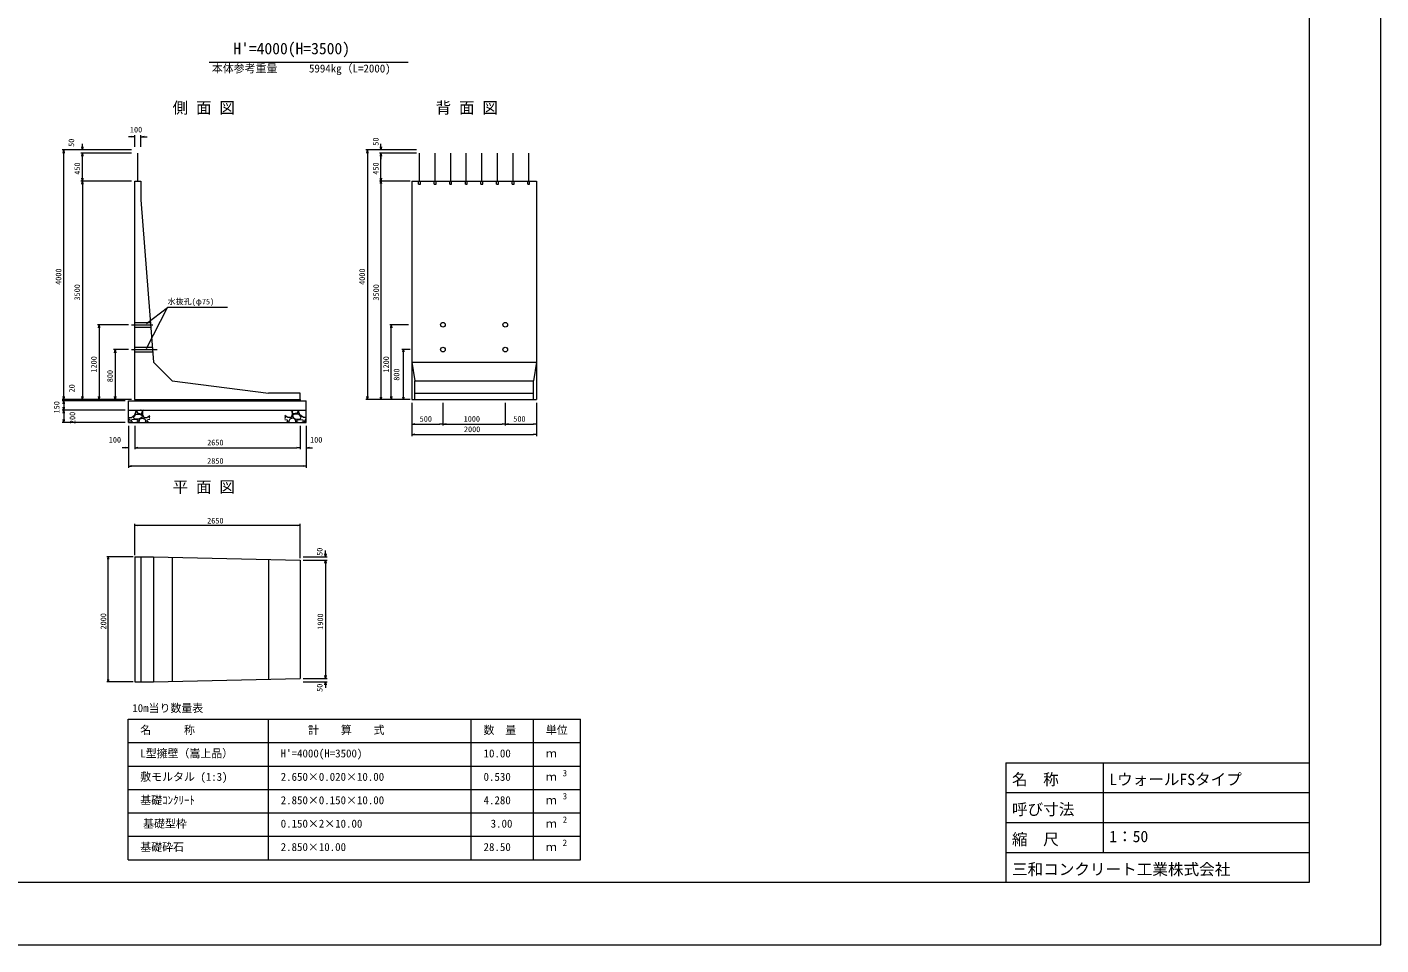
# Model space of a CAD drawing. Units: millimetres on the paper. Extents: x 0 to 841, y 0 to 594.
# Drawn here: x 407 to 841, y 0 to 294.1 of the extents above; entities that cross this region are included whole.
import ezdxf
from ezdxf.enums import TextEntityAlignment as Align

# ---------------------------------------------------------------- set-up
doc = ezdxf.new("R2010")
doc.units = ezdxf.units.MM
for name, color, linetype, lineweight in [('0_2', 7, 'Continuous', 9), ('D-MTR-FRAM（材料表図枠）', 2, 'Continuous', 18), ('D-STR-DIM（寸法）', 7, 'Continuous', 18), ('D-STR-HTXT（旗揚げ）', 7, 'Continuous', 18), ('D-STR-STR1（構造物）', 7, 'Continuous', 18), ('D-STR-STRn（構造物）', 7, 'Continuous', 18), ('D-STR（構造物外形線）', 1, 'Continuous', 18), ('D-TTL(外枠）', 2, 'Continuous', 18), ('DEFPOINTS_3', 8, 'Continuous', 18)]:
    doc.layers.add(name, color=color, linetype=linetype, lineweight=lineweight)
for name, color, linetype in [('D-MTR-TXT(文字列）', 7, 'Continuous'), ('D-MTR（材料表タイトル）', 7, 'Continuous'), ('D-STR-TXT（文字）', 7, 'Continuous'), ('D-TTL-TXT（文字）', 7, 'Continuous')]:
    doc.layers.add(name, color=color, linetype=linetype)
doc.styles.add('ＭＳ ゴシック', font='')
doc.styles.get('ＭＳ ゴシック').set_extended_font_data('MS Gothic')

msp = doc.modelspace()

# ---------------------------------------------------------------- linework, layer by layer
at = {"layer": '0_2'}
for p, q in [((440.528, 259.18), (441.528, 259.014)), ((441.528, 259.014), (440.528, 258.847)), ((441.528, 259.014), (440.528, 259.014)), ((443.528, 259.014), (444.528, 259.18)), ((444.528, 258.847), (443.528, 259.014)), ((443.528, 259.014), (444.528, 259.014)), ((418.606, 253.766), (418.773, 254.766)), ((418.773, 254.766), (418.94, 253.766)), ((418.773, 254.766), (418.773, 253.766)), ((424.767, 254.766), (424.6, 255.766)), ((424.6, 252.766), (424.767, 253.766)), ((424.933, 255.766), (424.767, 254.766)), ((424.767, 254.766), (424.767, 255.766)), ((424.767, 253.766), (424.767, 252.766)), ((424.767, 253.766), (424.933, 252.766)), ((515.935, 253.766), (516.102, 254.766)), ((516.102, 254.766), (516.269, 253.766)), ((516.102, 254.766), (516.102, 253.766)), ((520.467, 254.766), (520.301, 255.766)), ((520.301, 252.766), (520.467, 253.766)), ((520.634, 255.766), (520.467, 254.766)), ((520.467, 254.766), (520.467, 255.766)), ((520.467, 253.766), (520.634, 252.766)), ((520.467, 253.766), (520.467, 252.766)), ((424.767, 244.766), (424.6, 245.766)), ((424.6, 243.766), (424.767, 244.766)), ((424.933, 245.766), (424.767, 244.766)), ((424.767, 244.766), (424.767, 245.766)), ((424.767, 244.766), (424.933, 243.766)), ((424.767, 244.766), (424.767, 243.766)), ((520.467, 244.766), (520.301, 245.766)), ((520.342, 244.016), (520.467, 244.766)), ((520.634, 245.766), (520.467, 244.766)), ((520.467, 244.766), (520.467, 245.766)), ((520.467, 244.766), (520.592, 244.016)), ((429.945, 197.766), (430.112, 198.766)), ((430.112, 198.766), (430.279, 197.766)), ((430.112, 198.766), (430.112, 197.766)), ((523.61, 197.766), (523.776, 198.766)), ((523.776, 198.766), (523.943, 197.766)), ((523.776, 198.766), (523.776, 197.766)), ((435.103, 189.766), (435.269, 190.766)), ((435.269, 190.766), (435.436, 189.766)), ((435.269, 190.766), (435.269, 189.766)), ((527.516, 190.016), (527.641, 190.766)), ((527.641, 190.766), (527.766, 190.016)), ((418.773, 174.766), (418.606, 175.766)), ((418.606, 173.366), (418.773, 174.366)), ((418.773, 174.766), (418.773, 175.766)), ((418.94, 175.766), (418.773, 174.766)), ((418.773, 174.366), (418.773, 173.366)), ((418.773, 174.366), (418.94, 173.366)), ((424.767, 174.766), (424.6, 175.766)), ((424.933, 175.766), (424.767, 174.766)), ((424.767, 174.766), (424.767, 175.766)), ((430.112, 174.766), (429.945, 175.766)), ((430.279, 175.766), (430.112, 174.766)), ((430.112, 174.766), (430.112, 175.766)), ((435.269, 174.766), (435.103, 175.766)), ((435.436, 175.766), (435.269, 174.766)), ((435.269, 174.766), (435.269, 175.766)), ((516.102, 174.766), (515.935, 175.766)), ((516.269, 175.766), (516.102, 174.766)), ((516.102, 174.766), (516.102, 175.766)), ((520.467, 174.766), (520.342, 175.516)), ((520.592, 175.516), (520.467, 174.766)), ((523.776, 174.766), (523.61, 175.766)), ((523.943, 175.766), (523.776, 174.766)), ((523.776, 174.766), (523.776, 175.766)), ((527.641, 174.766), (527.516, 175.516)), ((527.766, 175.516), (527.641, 174.766)), ((418.773, 171.366), (418.606, 172.366)), ((418.606, 170.366), (418.773, 171.366)), ((418.94, 172.366), (418.773, 171.366)), ((418.773, 171.366), (418.773, 172.366)), ((418.773, 171.366), (418.94, 170.366)), ((418.773, 171.366), (418.773, 170.366)), ((418.773, 167.366), (418.606, 168.366)), ((418.94, 168.366), (418.773, 167.366)), ((418.773, 167.366), (418.773, 168.366)), ((530.33, 166.911), (531.33, 167.077)), ((531.33, 166.744), (530.33, 166.911)), ((530.33, 166.911), (531.33, 166.911)), ((539.33, 167.077), (540.33, 166.911)), ((540.33, 166.911), (539.33, 166.744)), ((540.33, 166.911), (539.33, 166.911)), ((540.33, 166.911), (541.33, 167.077)), ((541.33, 166.744), (540.33, 166.911)), ((540.33, 166.911), (541.33, 166.911)), ((559.33, 167.077), (560.33, 166.911)), ((560.33, 166.911), (559.33, 166.744)), ((560.33, 166.911), (559.33, 166.911)), ((560.33, 166.911), (561.33, 167.077)), ((561.33, 166.744), (560.33, 166.911)), ((560.33, 166.911), (561.33, 166.911)), ((569.33, 167.077), (570.33, 166.911)), ((570.33, 166.911), (569.33, 166.744)), ((570.33, 166.911), (569.33, 166.911)), ((530.33, 163.59), (531.33, 163.757)), ((531.33, 163.423), (530.33, 163.59)), ((530.33, 163.59), (531.33, 163.59)), ((569.33, 163.757), (570.33, 163.59)), ((570.33, 163.59), (569.33, 163.423)), ((570.33, 163.59), (569.33, 163.59)), ((438.528, 159.51), (439.528, 159.343)), ((439.528, 159.343), (438.528, 159.176)), ((439.528, 159.343), (438.528, 159.343)), ((441.528, 159.343), (442.528, 159.51)), ((441.528, 159.343), (442.528, 159.343)), ((442.528, 159.176), (441.528, 159.343)), ((493.528, 159.51), (494.528, 159.343)), ((494.528, 159.343), (493.528, 159.176)), ((494.528, 159.343), (493.528, 159.343)), ((496.528, 159.343), (497.528, 159.51)), ((497.528, 159.176), (496.528, 159.343)), ((496.528, 159.343), (497.528, 159.343)), ((439.528, 153.439), (440.528, 153.606)), ((440.528, 153.272), (439.528, 153.439)), ((439.528, 153.439), (440.528, 153.439)), ((495.528, 153.606), (496.528, 153.439)), ((496.528, 153.439), (495.528, 153.272)), ((496.528, 153.439), (495.528, 153.439)), ((441.528, 134.4), (442.278, 134.525)), ((442.278, 134.275), (441.528, 134.4)), ((493.778, 134.525), (494.528, 134.4)), ((494.528, 134.4), (493.778, 134.275)), ((432.929, 123.6), (433.054, 124.35)), ((433.054, 124.35), (433.179, 123.6)), ((502.686, 124.35), (502.52, 125.35)), ((502.52, 122.35), (502.686, 123.35)), ((502.853, 125.35), (502.686, 124.35)), ((502.686, 124.35), (502.686, 125.35)), ((502.686, 123.35), (502.853, 122.35)), ((502.686, 123.35), (502.686, 122.35)), ((433.054, 84.35), (432.929, 85.1)), ((433.179, 85.1), (433.054, 84.35)), ((502.686, 85.35), (502.52, 86.35)), ((502.52, 83.35), (502.686, 84.35)), ((502.686, 85.35), (502.686, 86.35)), ((502.853, 86.35), (502.686, 85.35)), ((502.686, 84.35), (502.853, 83.35)), ((502.686, 84.35), (502.686, 83.35))]:
    msp.add_line(p, q, dxfattribs=at)
at = {"layer": '0_2', "lineweight": 18}
for p, q in [((520.467, 244.766), (520.467, 244.666)), ((527.641, 190.766), (527.641, 190.666)), ((520.467, 174.766), (520.467, 174.866)), ((527.641, 174.766), (527.641, 174.866)), ((441.528, 134.4), (441.628, 134.4)), ((494.528, 134.4), (494.428, 134.4)), ((433.054, 124.35), (433.054, 124.25)), ((433.054, 84.35), (433.054, 84.45))]:
    msp.add_line(p, q, dxfattribs=at)
at = {"layer": 'D-MTR-FRAM（材料表図枠）'}
for p, q in [((439.407, 72.316), (584.407, 72.316)), ((439.407, 27.316), (439.407, 72.316)), ((484.407, 27.316), (484.407, 72.316)), ((549.407, 27.316), (549.407, 72.316)), ((569.407, 27.316), (569.407, 72.316)), ((584.407, 27.316), (584.407, 72.316)), ((439.407, 64.816), (584.407, 64.816)), ((439.407, 57.316), (584.407, 57.316)), ((439.407, 49.816), (584.407, 49.816)), ((439.407, 42.316), (584.407, 42.316)), ((439.407, 34.816), (584.407, 34.816)), ((439.407, 27.316), (584.407, 27.316))]:
    msp.add_line(p, q, dxfattribs=at)
at = {"layer": 'D-STR-DIM（寸法）'}
for p, q in [((424.767, 255.766), (424.767, 256.766)), ((440.528, 259.014), (439.528, 259.014)), ((441.528, 255.766), (441.528, 259.514)), ((443.528, 255.766), (443.528, 259.514)), ((444.528, 259.014), (445.528, 259.014)), ((520.467, 255.766), (520.467, 256.766)), ((440.528, 254.766), (418.273, 254.766)), ((418.773, 175.766), (418.773, 253.766)), ((440.528, 254.766), (424.267, 254.766)), ((440.528, 253.766), (424.267, 253.766)), ((424.767, 245.766), (424.767, 252.766)), ((531.83, 254.766), (515.602, 254.766)), ((516.102, 253.766), (516.102, 175.766)), ((531.83, 254.766), (519.967, 254.766)), ((531.83, 253.766), (519.967, 253.766)), ((531.83, 253.766), (519.967, 253.766)), ((520.467, 252.766), (520.467, 251.766)), ((520.467, 245.766), (520.467, 252.766)), ((440.528, 244.766), (424.267, 244.766)), ((440.528, 244.766), (424.267, 244.766)), ((424.767, 243.766), (424.767, 175.766)), ((529.33, 244.766), (519.967, 244.766)), ((529.83, 244.766), (519.967, 244.766)), ((520.467, 244.666), (520.467, 174.866)), ((439.528, 198.766), (429.612, 198.766)), ((430.112, 197.766), (430.112, 175.766)), ((529.33, 198.766), (523.276, 198.766)), ((523.776, 175.766), (523.776, 197.766)), ((439.528, 190.766), (434.769, 190.766)), ((435.269, 189.766), (435.269, 175.766)), ((529.83, 190.766), (527.141, 190.766)), ((527.641, 174.866), (527.641, 190.666)), ((440.528, 174.766), (418.273, 174.766)), ((440.528, 174.766), (418.273, 174.766)), ((438.528, 174.366), (418.273, 174.366)), ((418.773, 175.766), (418.773, 176.766)), ((440.528, 174.766), (429.612, 174.766)), ((529.33, 174.766), (515.602, 174.766)), ((529.83, 174.766), (519.967, 174.766)), ((530.33, 173.766), (530.33, 163.09)), ((540.33, 173.766), (540.33, 166.411)), ((560.33, 173.766), (560.33, 166.411)), ((570.33, 173.766), (570.33, 163.09)), ((438.528, 171.366), (418.273, 171.366)), ((418.773, 173.366), (418.773, 172.366)), ((418.773, 170.366), (418.773, 168.366)), ((438.528, 167.366), (418.273, 167.366)), ((439.528, 166.366), (439.528, 152.939)), ((441.528, 166.366), (441.528, 158.843)), ((494.528, 166.366), (494.528, 158.843)), ((496.528, 166.366), (496.528, 152.939)), ((531.33, 166.911), (539.33, 166.911)), ((541.33, 166.911), (559.33, 166.911)), ((561.33, 166.911), (569.33, 166.911)), ((531.33, 163.59), (569.33, 163.59)), ((438.528, 159.343), (437.528, 159.343)), ((442.528, 159.343), (493.528, 159.343)), ((497.528, 159.343), (498.528, 159.343)), ((495.528, 153.439), (440.528, 153.439)), ((502.686, 125.35), (502.686, 126.35)), ((441.028, 124.35), (432.554, 124.35)), ((433.054, 84.45), (433.054, 124.25)), ((495.525, 124.35), (503.186, 124.35)), ((495.528, 123.35), (503.186, 123.35)), ((502.686, 122.35), (502.686, 86.35)), ((441.028, 84.35), (432.554, 84.35)), ((495.528, 85.35), (503.186, 85.35)), ((495.529, 84.35), (503.186, 84.35)), ((502.686, 83.35), (502.686, 82.35))]:
    msp.add_line(p, q, dxfattribs=at)
at = {"layer": 'D-STR-HTXT（旗揚げ）'}
for p, q in [((465.446, 282.879), (529.229, 282.879)), ((445.302, 199.15), (452.016, 204.268)), ((445.302, 191.084), (452.016, 204.268)), ((471.314, 204.268), (452.016, 204.268)), ((441.528, 124.85), (441.528, 134.9)), ((494.528, 123.914), (494.528, 134.9)), ((494.428, 134.4), (441.628, 134.4))]:
    msp.add_line(p, q, dxfattribs=at)
at = {"layer": 'D-STR-STR1（構造物）', "color": 4}
msp.add_line((442.528, 244.766), (442.528, 253.766), dxfattribs=at)
at = {"layer": 'D-STR-STR1（構造物）'}
for centre in [(540.33, 198.766), (560.33, 198.766), (540.33, 190.766), (560.33, 190.766)]:
    msp.add_circle(centre, 0.75, dxfattribs=at)
at = {"layer": 'D-STR-STRn（構造物）'}
for p, q in [((440.528, 198.766), (447.322, 198.766)), ((441.528, 199.516), (446.547, 199.516)), ((441.528, 198.016), (446.662, 198.016)), ((441.528, 191.516), (447.162, 191.516)), ((440.528, 190.766), (448.705, 190.766)), ((441.528, 190.016), (447.278, 190.016)), ((439.528, 167.366), (439.528, 174.366)), ((439.528, 174.366), (496.528, 174.366)), ((441.528, 174.766), (441.528, 174.366)), ((494.528, 174.766), (494.528, 174.366)), ((496.528, 167.366), (496.528, 174.366)), ((439.528, 171.366), (496.528, 171.366)), ((440.467, 168.998), (441.567, 169.848)), ((441.119, 169.134), (442.019, 170.134)), ((441.568, 169.839), (441.968, 171.089)), ((441.968, 171.087), (441.798, 171.366)), ((442.018, 170.137), (443.318, 170.137)), ((442.117, 170.987), (442.517, 170.387)), ((442.496, 171.366), (442.118, 170.988)), ((442.518, 170.386), (443.768, 170.236)), ((443.317, 170.141), (443.967, 169.691)), ((443.621, 171.339), (443.444, 171.366)), ((444.02, 170.984), (443.62, 171.334)), ((443.764, 170.236), (444.014, 170.686)), ((443.966, 169.688), (443.766, 168.988)), ((444.017, 169.987), (444.417, 169.037)), ((444.068, 171.036), (444.018, 169.986)), ((444.018, 170.687), (444.018, 170.987)), ((444.429, 171.366), (444.07, 171.037)), ((445.467, 168.998), (446.369, 169.695)), ((446.119, 169.134), (446.369, 169.411)), ((490.589, 168.998), (489.686, 169.695)), ((489.936, 169.134), (489.686, 169.411)), ((491.626, 171.366), (491.985, 171.037)), ((492.038, 169.987), (491.638, 169.037)), ((491.987, 171.036), (492.037, 169.986)), ((492.035, 170.984), (492.435, 171.334)), ((492.038, 170.687), (492.038, 170.987)), ((492.291, 170.236), (492.041, 170.686)), ((492.738, 170.141), (492.088, 169.691)), ((492.089, 169.688), (492.289, 168.988)), ((493.537, 170.386), (492.287, 170.236)), ((492.435, 171.339), (492.611, 171.366)), ((494.038, 170.137), (492.738, 170.137)), ((493.938, 170.987), (493.538, 170.387)), ((493.56, 171.366), (493.938, 170.988)), ((494.936, 169.134), (494.036, 170.134)), ((494.087, 171.087), (494.257, 171.366)), ((494.487, 169.839), (494.087, 171.089)), ((495.589, 168.998), (494.489, 169.848)), ((439.528, 169.03), (440.466, 168.985)), ((439.528, 168.645), (439.817, 168.537)), ((439.528, 167.366), (496.528, 167.366)), ((439.818, 168.537), (440.118, 167.887)), ((439.933, 167.366), (440.119, 167.885)), ((440.467, 167.887), (440.617, 168.287)), ((440.949, 167.366), (440.468, 167.891)), ((441.571, 168.383), (440.621, 168.283)), ((441.469, 168.537), (441.119, 169.137)), ((442.716, 168.443), (441.466, 168.543)), ((442.567, 168.138), (441.567, 168.388)), ((442.165, 167.39), (441.885, 167.366)), ((442.619, 167.884), (442.169, 167.384)), ((442.618, 167.888), (442.568, 168.138)), ((443.771, 168.981), (442.721, 168.431)), ((442.867, 167.887), (443.091, 167.366)), ((442.92, 167.888), (443.22, 168.588)), ((443.218, 168.587), (444.018, 168.837)), ((444.017, 168.837), (444.817, 168.537)), ((444.416, 169.035), (445.466, 168.985)), ((444.818, 168.537), (445.118, 167.887)), ((444.933, 167.366), (445.119, 167.885)), ((445.467, 167.887), (445.617, 168.287)), ((445.949, 167.366), (445.468, 167.891)), ((446.369, 168.361), (445.621, 168.283)), ((446.369, 168.708), (446.119, 169.137)), ((489.686, 168.708), (489.937, 169.137)), ((489.686, 168.361), (490.435, 168.283)), ((490.106, 167.366), (490.588, 167.891)), ((490.588, 167.887), (490.438, 168.287)), ((491.64, 169.035), (490.59, 168.985)), ((491.237, 168.537), (490.937, 167.887)), ((491.122, 167.366), (490.937, 167.885)), ((492.039, 168.837), (491.239, 168.537)), ((492.837, 168.587), (492.037, 168.837)), ((492.284, 168.981), (493.334, 168.431)), ((493.136, 167.888), (492.836, 168.588)), ((493.188, 167.887), (492.964, 167.366)), ((493.34, 168.443), (494.59, 168.543)), ((493.436, 167.884), (493.886, 167.384)), ((493.437, 167.888), (493.487, 168.138)), ((493.489, 168.138), (494.489, 168.388)), ((493.89, 167.39), (494.17, 167.366)), ((494.484, 168.383), (495.434, 168.283)), ((494.587, 168.537), (494.937, 169.137)), ((495.106, 167.366), (495.588, 167.891)), ((495.588, 167.887), (495.438, 168.287)), ((496.528, 169.03), (495.59, 168.985)), ((496.237, 168.537), (495.937, 167.887)), ((496.122, 167.366), (495.937, 167.885)), ((496.528, 168.645), (496.239, 168.537))]:
    msp.add_line(p, q, dxfattribs=at)
at = {"layer": 'D-STR（構造物外形線）', "color": 4}
for p, q in [((532.83, 244.766), (532.83, 253.766)), ((537.83, 244.766), (537.83, 253.766)), ((542.83, 244.766), (542.83, 253.766)), ((547.83, 244.766), (547.83, 253.766)), ((552.83, 244.766), (552.83, 253.766)), ((557.83, 244.766), (557.83, 253.766)), ((562.83, 244.766), (562.83, 253.766)), ((567.83, 244.766), (567.83, 253.766))]:
    msp.add_line(p, q, dxfattribs=at)
at = {"layer": 'D-STR（構造物外形線）'}
for p, q in [((441.528, 244.766), (443.528, 244.766)), ((441.528, 174.766), (441.528, 244.766)), ((443.528, 244.766), (443.528, 238.766)), ((530.33, 244.766), (530.33, 174.766)), ((530.33, 244.766), (570.33, 244.766)), ((532.53, 243.766), (532.53, 244.766)), ((532.53, 243.766), (533.13, 243.766)), ((533.13, 243.766), (533.13, 244.766)), ((537.53, 243.766), (537.53, 244.766)), ((537.53, 243.766), (538.13, 243.766)), ((538.13, 243.766), (538.13, 244.766)), ((542.53, 243.766), (542.53, 244.766)), ((542.53, 243.766), (543.13, 243.766)), ((543.13, 243.766), (543.13, 244.766)), ((547.53, 243.766), (547.53, 244.766)), ((547.53, 243.766), (548.13, 243.766)), ((548.13, 243.766), (548.13, 244.766)), ((552.53, 243.766), (552.53, 244.766)), ((552.53, 243.766), (553.13, 243.766)), ((553.13, 243.766), (553.13, 244.766)), ((557.53, 243.766), (557.53, 244.766)), ((557.53, 243.766), (558.13, 243.766)), ((558.13, 243.766), (558.13, 244.766)), ((562.53, 243.766), (562.53, 244.766)), ((562.53, 243.766), (563.13, 243.766)), ((563.13, 243.766), (563.13, 244.766)), ((567.53, 243.766), (567.53, 244.766)), ((567.53, 243.766), (568.13, 243.766)), ((568.13, 243.766), (568.13, 244.766)), ((570.33, 244.766), (570.33, 174.766)), ((443.528, 238.766), (447.528, 186.766)), ((447.528, 186.766), (453.528, 180.766)), ((530.33, 186.766), (570.33, 186.766)), ((530.33, 186.766), (531.33, 180.766)), ((570.33, 186.766), (569.33, 180.766)), ((453.528, 180.766), (484.428, 176.766)), ((531.33, 180.766), (569.33, 180.766)), ((531.33, 174.768), (531.33, 180.766)), ((569.33, 174.768), (569.33, 180.766)), ((441.528, 174.766), (494.528, 174.766)), ((494.528, 176.766), (484.428, 176.766)), ((494.528, 174.766), (494.528, 176.766)), ((530.33, 174.766), (570.33, 174.766)), ((531.33, 176.766), (569.33, 176.766)), ((441.528, 124.35), (441.528, 84.35)), ((441.528, 124.35), (447.528, 124.35)), ((443.528, 124.35), (443.528, 84.35)), ((447.528, 124.35), (494.528, 123.35)), ((447.528, 124.192), (447.528, 84.509)), ((453.528, 124.223), (453.528, 84.478)), ((484.428, 123.565), (484.428, 85.135)), ((494.528, 123.35), (494.528, 85.35)), ((441.528, 84.35), (447.528, 84.35)), ((447.528, 84.35), (494.528, 85.35))]:
    msp.add_line(p, q, dxfattribs=at)
at = {"layer": 'D-TTL(外枠）'}
for p, q in [((818, 574), (818, 20)), ((720.8, 58.4), (818, 58.4)), ((720.8, 58.4), (720.8, 20)), ((752, 58.4), (752, 29.6)), ((720.8, 48.8), (818, 48.8)), ((720.8, 39.2), (818, 39.2)), ((720.8, 29.6), (818, 29.6)), ((818, 20), (23, 20))]:
    msp.add_line(p, q, dxfattribs=at)
at = {"layer": 'DEFPOINTS_3'}
for p, q in [((841, 0), (841, 594)), ((0, 0), (841, 0))]:
    msp.add_line(p, q, dxfattribs=at)

# ---------------------------------------------------------------- texts
at = {"layer": 'D-MTR-TXT(文字列）', "style": 'ＭＳ ゴシック'}
for s, height, p in [('本体参考重量', 2.566, (466.276, 278.812)), ('5994kg（L=2000)', 2.566, (497.396, 278.812)), ('名\u3000\u3000\u3000称', 2.566, (443.329, 66.816)), ('計\u3000\u3000算\u3000\u3000式', 2.566, (497.107, 66.816)), ('数\u3000量', 2.566, (553.329, 66.816)), ('単位', 2.566, (573.329, 66.816)), ('L型擁壁（嵩上品）', 2.566, (443.329, 59.316)), ("H'=4000(H=3500)", 2.566, (488.329, 59.316)), ('10.00', 2.566, (553.356, 59.316)), ('ｍ', 2.566, (573.329, 59.316)), ('敷モルタル (1:3)', 2.566, (443.329, 51.816)), ('2.650×0.020×10.00', 2.566, (488.329, 51.816)), ('0.530', 2.566, (553.356, 51.816)), ('ｍ', 2.566, (573.329, 51.816)), ('3', 2.053, (578.731, 53.416)), ('基礎ｺﾝｸﾘｰﾄ', 2.566, (443.329, 44.316)), ('3', 2.053, (578.731, 46.016)), ('2.850×0.150×10.00', 2.566, (488.329, 44.316)), ('4.280', 2.566, (553.356, 44.316)), ('ｍ', 2.566, (573.329, 44.316)), ('基礎型枠', 2.566, (444.229, 36.816)), ('0.150×2×10.00', 2.566, (488.329, 36.816)), ('3.00', 2.566, (555.63, 36.816)), ('ｍ', 2.566, (573.329, 36.816)), ('2', 2.053, (578.731, 38.516)), ('基礎砕石', 2.566, (443.329, 29.316)), ('2.850×10.00', 2.566, (488.329, 29.316)), ('28.50', 2.566, (553.356, 29.316)), ('ｍ', 2.566, (573.329, 29.316)), ('2', 2.053, (578.731, 31.116))]:
    msp.add_text(s, height=height, dxfattribs=at).set_placement(p, align=Align.BOTTOM_LEFT)
at = {"layer": 'D-MTR（材料表タイトル）', "style": 'ＭＳ ゴシック'}
msp.add_text('10m当り数量表', height=2.566, dxfattribs=at).set_placement((440.749, 73.841), align=Align.BOTTOM_LEFT)
at = {"layer": 'D-STR-DIM（寸法）', "style": 'ＭＳ ゴシック'}
for s, p in [('100', (439.996, 259.814)), ('500', (532.888, 167.111)), ('1000', (546.987, 167.111)), ('500', (562.888, 167.111)), ('2000', (547.069, 163.79)), ('100', (433.232, 160.398)), ('2650', (464.766, 159.543)), ('100', (497.76, 160.398)), ('2850', (464.766, 153.639))]:
    msp.add_text(s, height=1.833, dxfattribs=at).set_placement(p, align=Align.BOTTOM_LEFT)
for s, p in [('50', (422.686, 255.757)), ('50', (520.254, 256.131)), ('450', (424.567, 246.842)), ('450', (520.267, 246.842)), ('4000', (418.573, 211.529)), ('4000', (515.902, 211.529)), ('3500', (424.567, 206.51)), ('3500', (520.367, 206.51)), ('1200', (429.912, 183.422)), ('1200', (523.576, 183.422)), ('800', (435.069, 180.323)), ('800', (526.928, 180.793)), ('20', (422.864, 177.047)), ('150', (417.973, 170.334)), ('200', (423.023, 166.916)), ('50', (502.272, 124.684)), ('2000', (432.954, 101.089)), ('1900', (502.486, 101.006)), ('50', (502.272, 81.101))]:
    msp.add_text(s, height=1.833, rotation=90, dxfattribs=at).set_placement(p, align=Align.BOTTOM_LEFT)
at = {"layer": 'D-STR-HTXT（旗揚げ）', "style": 'ＭＳ ゴシック'}
msp.add_text('2650', height=1.833, dxfattribs=at).set_placement((464.766, 134.5), align=Align.BOTTOM_LEFT)
at = {"layer": 'D-STR-TXT（文字）', "style": 'ＭＳ ゴシック'}
for s, height, p in [('側 面 図', 3.666, (453.688, 265.362)), ('背 面 図', 3.666, (537.993, 265.362)), ('水抜孔(φ75)', 1.833, (452.086, 204.703)), ('平 面 図', 3.666, (453.684, 143.848))]:
    msp.add_text(s, height=height, dxfattribs=at).set_placement(p, align=Align.BOTTOM_LEFT)
at = {"layer": 'D-TTL-TXT（文字）', "style": 'ＭＳ ゴシック'}
for s, p in [("H'=4000(H=3500)", (473.144, 284.328)), ('名\u3000称', (722.731, 50.114)), ('LウォールFSタイプ', (753.931, 50.114)), ('呼び寸法', (722.731, 40.514)), ('縮\u3000尺', (722.731, 30.914)), ('1：50', (753.931, 31.827)), ('三和コンクリート工業株式会社', (722.731, 21.314))]:
    msp.add_text(s, height=3.666, dxfattribs=at).set_placement(p, align=Align.BOTTOM_LEFT)

doc.saveas('drawing.dxf')
